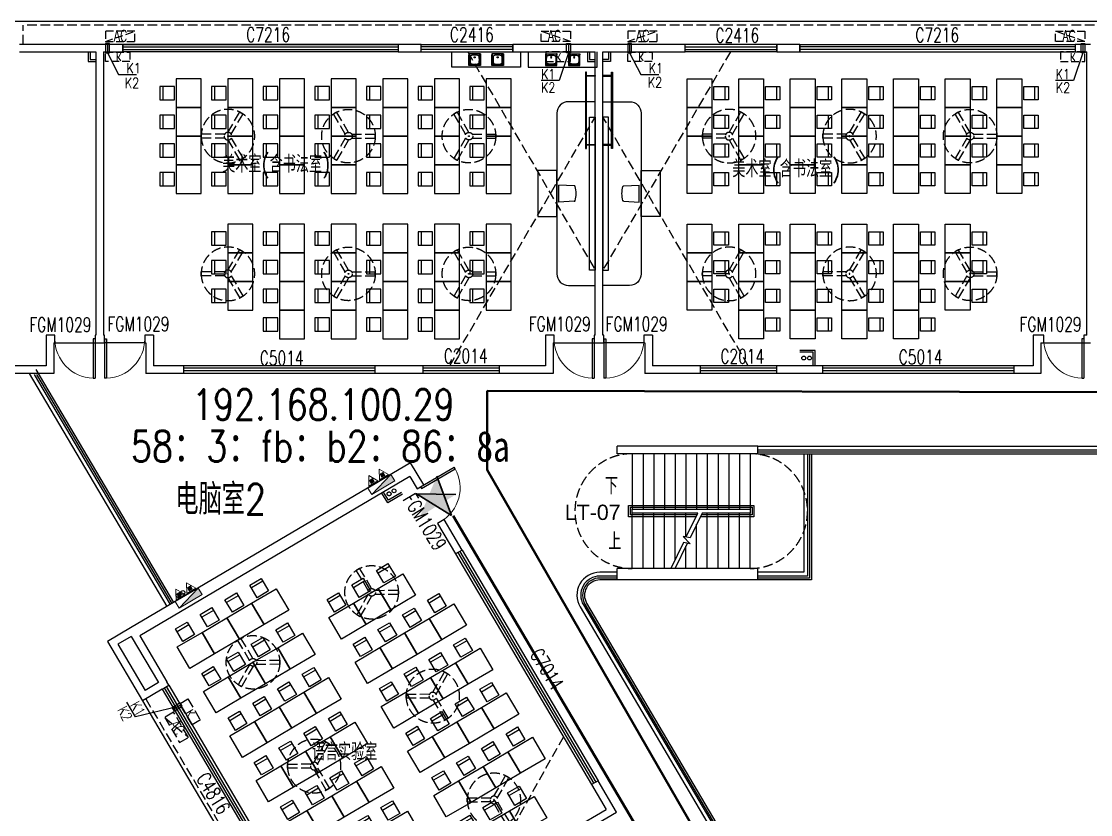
# Model space of a CAD drawing. Extents: x 447078 to 1776277, y 243534 to 519428.
# Drawn here: x 1238946 to 1266896, y 405708 to 426441 of the extents above; entities that cross this region are included whole.
import ezdxf

# ---------------------------------------------------------------- set-up
doc = ezdxf.new("R2010")
doc.units = 0
doc.header["$LTSCALE"] = 1000
doc.header["$MEASUREMENT"] = 0
for name, pattern in [('AP-02-RETAIL$0$DASH', [0.35, 0.25, -0.1]), ('CCDID0GLB00001', [30, 26.5, -1.5, 0.5, -1.5]), ('DASH', [0.35, 0.25, -0.1]), ('HIDDEN3', [1.905, 1.27, -0.635])]:
    doc.linetypes.add(name, pattern=pattern)
for name, color, linetype, lineweight in [('1#2#四层消火栓$0$P-HUDR-MISC', 13, 'Continuous', 25), ('1#2#四层消火栓$0$体育文娱中心3F消火栓$0$P-HUDR-MISC', 13, 'Continuous', 20), ('A桥架图层', 2, 'Continuous', 40), ('A门禁安装位置', 1, 'Continuous', 30)]:
    doc.layers.add(name, color=color, linetype=linetype, lineweight=lineweight)
for name, color, linetype in [('A-DOOR', 2, 'Continuous'), ('A-DRAI', 61, 'Continuous'), ('A-EQPM-MECH', 191, 'Continuous'), ('A-FIXT-DASH', 211, 'HIDDEN3'), ('A-FURN', 251, 'Continuous'), ('A-HRAL', 104, 'Continuous'), ('A-HYDR', 1, 'CCDID0GLB00001'), ('A-OVER', 23, 'Continuous'), ('A-STRS', 2, 'Continuous'), ('A-WALL', 140, 'Continuous'), ('A-WIND', 2, 'Continuous'), ('A-WIND-IDEN', 4, 'Continuous'), ('G-0-XREF', 2, 'Continuous'), ('G-ANNO-NOTE', 80, 'Continuous'), ('家具', 9, 'Continuous')]:
    doc.layers.add(name, color=color, linetype=linetype)
doc.styles.add('_TCH_DIM', font='SIMPLEX', dxfattribs={"bigfont": 'GBCBIG'})
doc.styles.add('_TCH_WINDOW', font='SIMPLEX', dxfattribs={"height": 3.5, "bigfont": 'GBCBIG'})
doc.styles.add('CCDI_T_G01', font='')
doc.styles.add('CCDI_T_G02', font='simplex.shx', dxfattribs={"width": 0.8, "bigfont": 'zjdz.shx'})
doc.styles.add('Note$0$CCDI-TOG-02', font='simplex.shx', dxfattribs={"width": 0.8, "bigfont": 'zjdz.shx'})
doc.styles.get('CCDI_T_G01').set_extended_font_data('Arial')

# ---------------------------------------------------------------- blocks, each defined once
blk = doc.blocks.new('36-2')
at = {"layer": 'A-STRS'}
for p, q in [((-3180, 1500), (-3180, 50)), ((-2900, 1500), (-2900, 50)), ((-2620, 1500), (-2620, 50)), ((-2340, 1500), (-2340, 50)), ((-2060, 1500), (-2060, 50)), ((-1780, 1500), (-1780, 50)), ((-1500, 1500), (-1500, 50)), ((-1220, 1500), (-1220, 50)), ((-940, 1500), (-940, 50)), ((-660, 1500), (-660, 50)), ((-380, 1500), (-380, 50)), ((-100, 1500), (-100, 50)), ((-3180, -1500), (-3180, -50)), ((-2900, -1500), (-2900, -50)), ((-2620, -1500), (-2620, -50)), ((-2340, -1500), (-2340, -50)), ((-2060, -1269), (-2060, -50)), ((-1780, -676), (-1780, -50)), ((-1220, -1500), (-1220, -50)), ((-940, -1500), (-940, -50)), ((-660, -1500), (-660, -50)), ((-380, -1500), (-380, -50)), ((-100, -1500), (-100, -50)), ((-1500, -1500), (-1500, -344)), ((-1780, -1500), (-1780, -921))]:
    blk.add_line(p, q, dxfattribs=at)
for points in [[(-1517, -150), (-3280, -150), (-3280, 150), (0, 150), (0, -150), (-1406, -150)], [(-1493, -100), (-3230, -100), (-3230, 100), (-50, 100), (-50, -100), (-1382, -100)], [(-1469, -50), (-3180, -50), (-3180, 50), (-100, 50), (-100, -50), (-1357, -50)], [(-1357, -50), (-1671, -697), (-1855, -662), (-1667, -855), (-1843, -821), (-2172, -1500)], [(-1773, -677), (-1469, -50)], [(-2061, -1500), (-1741, -841)]]:
    blk.add_lwpolyline(points, dxfattribs=at)
blk = doc.blocks.new('PSG-LG1')
at = {"layer": 'A-DRAI'}
for centre in [(34500, 8700), (34650, 8700), (23792, 5228), (18274, 2571)]:
    blk.add_circle(centre, 50, dxfattribs=at)
at = {"layer": 'A-HYDR'}
for centre in [(23663, 5151), (18145, 2495)]:
    blk.add_circle(centre, 50, dxfattribs=at)
at = {"layer": 'A-WALL'}
for points in [[(34800, 8500), (34800, 8900), (34400, 8900)], [(34750, 8500), (34750, 8850), (34400, 8850)], [(24013, 5143), (23626, 4914), (23473, 5172)], [(23988, 5186), (23643, 4982), (23516, 5198)]]:
    blk.add_lwpolyline(points, dxfattribs=at)
blk = doc.blocks.new('CHAIR4')
at = {"layer": 'A-FURN'}
for p, q in [((-449, 226), (0, 248)), ((0, 248), (0, -248)), ((-449, -226), (0, -248))]:
    blk.add_line(p, q, dxfattribs=at)
for centre, radius, start, end in [((267, 0), 767, 164.2925, 195.7075), ((-447, 201), 25, 92.8624, 164.2925), ((-447, -201), 25, 195.7075, 267.1376)]:
    blk.add_arc(centre, radius, start, end, dxfattribs=at)
blk = doc.blocks.new('YZ')
at = {"layer": 'A-FURN'}
blk.add_line((85, 175), (85, -175), dxfattribs=at)
blk.add_lwpolyline([(0, -175), (0, 175), (380, 175), (380, -175)], close=True, dxfattribs=at)
blk = doc.blocks.new('dfc-1')
at = {"layer": 'A-FURN', "linetype": 'DASH'}
for p, q in [((0, 100), (306, 630)), ((87, 50), (392, 580)), ((-87, 50), (-698, 50)), ((-87, -50), (-698, -50)), ((0, -100), (306, -630)), ((87, -50), (392, -580))]:
    blk.add_line(p, q, dxfattribs=at)
for radius in [700, 100, 10]:
    blk.add_circle((0, 0), radius, dxfattribs=at)
for start, end in [(55.904, 64.096), (175.904, 184.096), (295.904, 304.096)]:
    blk.add_arc((0, 0), 700, start, end, dxfattribs=at)
blk = doc.blocks.new('JSJ-JS')
at = {"layer": 'A-FURN'}
for points in [[(-6750, 3400), (-6100, 3400), (-6100, 2650), (-6750, 2650)], [(-5400, 3400), (-4750, 3400), (-4750, 2650), (-5400, 2650)], [(-4050, 3400), (-3400, 3400), (-3400, 2650), (-4050, 2650)], [(-2700, 3400), (-2050, 3400), (-2050, 2650), (-2700, 2650)], [(-8100, 2650), (-7450, 2650), (-7450, 1900), (-8100, 1900)], [(-6750, 2650), (-6100, 2650), (-6100, 1900), (-6750, 1900)], [(-5400, 2650), (-4750, 2650), (-4750, 1900), (-5400, 1900)], [(-4050, 2650), (-3400, 2650), (-3400, 1900), (-4050, 1900)], [(-2700, 2650), (-2050, 2650), (-2050, 1900), (-2700, 1900)], [(-1350, 2650), (-700, 2650), (-700, 1900), (-1350, 1900)], [(-8100, 1900), (-7450, 1900), (-7450, 1150), (-8100, 1150)], [(-6750, 1900), (-6100, 1900), (-6100, 1150), (-6750, 1150)], [(-5400, 1900), (-4750, 1900), (-4750, 1150), (-5400, 1150)], [(-4050, 1900), (-3400, 1900), (-3400, 1150), (-4050, 1150)], [(-2700, 1900), (-2050, 1900), (-2050, 1150), (-2700, 1150)], [(-1350, 1900), (-700, 1900), (-700, 1150), (-1350, 1150)], [(1500, 1600), (1350, 1600), (1350, -2400), (1500, -2400)], [(-8100, 1150), (-7450, 1150), (-7450, 400), (-8100, 400)], [(-6750, 1150), (-6100, 1150), (-6100, 400), (-6750, 400)], [(-5400, 1150), (-4750, 1150), (-4750, 400), (-5400, 400)], [(-4050, 1150), (-3400, 1150), (-3400, 400), (-4050, 400)], [(-2700, 1150), (-2050, 1150), (-2050, 400), (-2700, 400)], [(-1350, 1150), (-700, 1150), (-700, 400), (-1350, 400)], [(500, 200), (500, -1000), (0, -1000), (0, 200)], [(-9450, -400), (-8800, -400), (-8800, -1150), (-9450, -1150)], [(-8100, -400), (-7450, -400), (-7450, -1150), (-8100, -1150)], [(-6750, -400), (-6100, -400), (-6100, -1150), (-6750, -1150)], [(-5400, -400), (-4750, -400), (-4750, -1150), (-5400, -1150)], [(-4050, -400), (-3400, -400), (-3400, -1150), (-4050, -1150)], [(-2700, -400), (-2050, -400), (-2050, -1150), (-2700, -1150)], [(-1350, -400), (-700, -400), (-700, -1150), (-1350, -1150)], [(-9450, -1150), (-8800, -1150), (-8800, -1900), (-9450, -1900)], [(-8100, -1150), (-7450, -1150), (-7450, -1900), (-8100, -1900)], [(-6750, -1150), (-6100, -1150), (-6100, -1900), (-6750, -1900)], [(-5400, -1150), (-4750, -1150), (-4750, -1900), (-5400, -1900)], [(-4050, -1150), (-3400, -1150), (-3400, -1900), (-4050, -1900)], [(-2700, -1150), (-2050, -1150), (-2050, -1900), (-2700, -1900)], [(-1350, -1150), (-700, -1150), (-700, -1900), (-1350, -1900)], [(1250, -3575), (1250, -1575), (1270, -1575), (1270, -3575)], [(1500, -1685), (1500, -1665), (1270, -1665), (1270, -1685)], [(-9450, -1900), (-8800, -1900), (-8800, -2650), (-9450, -2650)], [(-8100, -1900), (-7450, -1900), (-7450, -2650), (-8100, -2650)], [(-6750, -1900), (-6100, -1900), (-6100, -2650), (-6750, -2650)], [(-5400, -1900), (-4750, -1900), (-4750, -2650), (-5400, -2650)], [(-4050, -1900), (-3400, -1900), (-3400, -2650), (-4050, -2650)], [(-2700, -1900), (-2050, -1900), (-2050, -2650), (-2700, -2650)], [(-1350, -1900), (-700, -1900), (-700, -2650), (-1350, -2650)], [(-9450, -2650), (-8800, -2650), (-8800, -3400), (-9450, -3400)], [(-8100, -2650), (-7450, -2650), (-7450, -3400), (-8100, -3400)], [(-6750, -2650), (-6100, -2650), (-6100, -3400), (-6750, -3400)], [(-5400, -2650), (-4750, -2650), (-4750, -3400), (-5400, -3400)], [(-4050, -2650), (-3400, -2650), (-3400, -3400), (-4050, -3400)], [(-2700, -2650), (-2050, -2650), (-2050, -3400), (-2700, -3400)], [(-1350, -2650), (-700, -2650), (-700, -3400), (-1350, -3400)], [(1500, -3485), (1500, -3465), (1270, -3465), (1270, -3485)]]:
    blk.add_lwpolyline(points, close=True, dxfattribs=at)
at = {"layer": '家具', "linetype": 'DASH'}
for points in [[(-2302, 4100), (1500, -2400)], [(-1834, -4100), (1500, 1600)]]:
    blk.add_lwpolyline(points, dxfattribs=at)
at = {"layer": '家具'}
blk.add_lwpolyline([(1500, -2800), (800, -2800, -0.414214), (500, -2500), (500, 1700, -0.414214), (800, 2000), (1500, 2000)], format="xyb", dxfattribs=at)
at = {"layer": 'A-FURN'}
for name, p in [('YZ', (-7180, 3025)), ('YZ', (-5830, 3025)), ('YZ', (-4480, 3025)), ('YZ', (-3130, 3025)), ('dfc-1', (-8100, 1700)), ('YZ', (-8530, 2275)), ('YZ', (-7180, 2275)), ('YZ', (-5830, 2275)), ('YZ', (-4480, 2275)), ('YZ', (-3130, 2275)), ('YZ', (-1780, 2275)), ('YZ', (-8530, 1525)), ('YZ', (-7180, 1525)), ('YZ', (-5830, 1525)), ('YZ', (-4480, 1525)), ('YZ', (-3130, 1525)), ('YZ', (-1780, 1525)), ('YZ', (-8530, 775)), ('YZ', (-7180, 775)), ('YZ', (-5830, 775)), ('YZ', (-4480, 775)), ('YZ', (-3130, 775)), ('YZ', (-1780, 775)), ('YZ', (-9880, -775)), ('YZ', (-8530, -775)), ('YZ', (-7180, -775)), ('YZ', (-5830, -775)), ('YZ', (-4480, -775)), ('YZ', (-3130, -775)), ('YZ', (-1780, -775)), ('YZ', (-9880, -1525)), ('dfc-1', (-8100, -1900)), ('YZ', (-8530, -1525)), ('YZ', (-7180, -1525)), ('YZ', (-5830, -1525)), ('YZ', (-4480, -1525)), ('YZ', (-3130, -1525)), ('YZ', (-1780, -1525)), ('YZ', (-9880, -2275)), ('YZ', (-8530, -2275)), ('YZ', (-7180, -2275)), ('YZ', (-5830, -2275)), ('YZ', (-4480, -2275)), ('YZ', (-3130, -2275)), ('YZ', (-1780, -2275)), ('YZ', (-9880, -3025)), ('YZ', (-8530, -3025)), ('YZ', (-7180, -3025)), ('YZ', (-5830, -3025)), ('YZ', (-4480, -3025)), ('YZ', (-3130, -3025)), ('YZ', (-1780, -3025))]:
    blk.add_blockref(name, p, dxfattribs=at)
at = {"layer": 'A-FURN', "xscale": -1}
for p in [(-4950, 1700), (-1800, 1700), (-4950, -1900), (-1800, -1900)]:
    blk.add_blockref('dfc-1', p, dxfattribs=at)
at = {"layer": 'A-FURN', "extrusion": (0, 0, -1), "xscale": 0.9000000059604611, "yscale": 0.9000000059604611, "zscale": -0.9000000059604613, "rotation": 359.9999175806988}
blk.add_blockref('CHAIR4', (-550, -400), dxfattribs=at)
blk = doc.blocks.new('sinks')
at = {"layer": 'A-FURN'}
for p, q in [((101861908, 17372404), (101861908, 17372383)), ((101861908, 17372154), (101861908, 17372383)), ((101861921, 17372192), (101861921, 17372404)), ((101861934, 17372336), (101861933, 17372330)), ((101861933, 17372330), (101861933, 17372324)), ((101861935, 17372342), (101861934, 17372336)), ((101861937, 17372348), (101861935, 17372342)), ((101861939, 17372353), (101861937, 17372348)), ((101861942, 17372358), (101861939, 17372353)), ((101861944, 17372361), (101861942, 17372358)), ((101861947, 17372364), (101861944, 17372361)), ((101861950, 17372366), (101861947, 17372364)), ((101861953, 17372368), (101861950, 17372366)), ((101861956, 17372370), (101861953, 17372368)), ((101861961, 17372371), (101861956, 17372370)), ((101861966, 17372372), (101861961, 17372371)), ((101861971, 17372373), (101861966, 17372372)), ((101861976, 17372374), (101861971, 17372373)), ((101861981, 17372374), (101861976, 17372374)), ((101861986, 17372374), (101861981, 17372374)), ((101861991, 17372375), (101861986, 17372374)), ((101861997, 17372375), (101861991, 17372375)), ((101862002, 17372375), (101861997, 17372375)), ((101862007, 17372376), (101862002, 17372375)), ((101862012, 17372376), (101862007, 17372376)), ((101862017, 17372376), (101862012, 17372376)), ((101862021, 17372376), (101862017, 17372376)), ((101862026, 17372376), (101862021, 17372376)), ((101862031, 17372376), (101862026, 17372376)), ((101862034, 17372376), (101862031, 17372376)), ((101862036, 17372376), (101862034, 17372376)), ((101862038, 17372376), (101862036, 17372376)), ((101862041, 17372376), (101862038, 17372376)), ((101862043, 17372376), (101862041, 17372376)), ((101862047, 17372376), (101862043, 17372376)), ((101862051, 17372376), (101862047, 17372376)), ((101862055, 17372376), (101862051, 17372376)), ((101862059, 17372376), (101862055, 17372376)), ((101862063, 17372375), (101862059, 17372376)), ((101862067, 17372375), (101862063, 17372375)), ((101862072, 17372374), (101862067, 17372375)), ((101862077, 17372374), (101862072, 17372374)), ((101862082, 17372373), (101862077, 17372374)), ((101862087, 17372373), (101862082, 17372373)), ((101862091, 17372373), (101862087, 17372373)), ((101862094, 17372372), (101862091, 17372373)), ((101862098, 17372371), (101862094, 17372372)), ((101862102, 17372371), (101862098, 17372371)), ((101862106, 17372369), (101862102, 17372371)), ((101862108, 17372368), (101862106, 17372369)), ((101862111, 17372367), (101862108, 17372368)), ((101862113, 17372365), (101862111, 17372367)), ((101862115, 17372363), (101862113, 17372365)), ((101862117, 17372361), (101862115, 17372363)), ((101862120, 17372359), (101862117, 17372361)), ((101862122, 17372357), (101862120, 17372359)), ((101862123, 17372354), (101862122, 17372357)), ((101862125, 17372352), (101862123, 17372354)), ((101862127, 17372349), (101862125, 17372352)), ((101862128, 17372345), (101862127, 17372349)), ((101862129, 17372342), (101862128, 17372345)), ((101862130, 17372338), (101862129, 17372342)), ((101862130, 17372334), (101862130, 17372338)), ((101862131, 17372330), (101862130, 17372334)), ((101862132, 17372326), (101862131, 17372330)), ((101862132, 17372321), (101862132, 17372326)), ((101862145, 17372192), (101862145, 17372404)), ((101862158, 17372404), (101862158, 17372154)), ((101862158, 17372154), (101861908, 17372154)), ((101861933, 17372318), (101861932, 17372312)), ((101861932, 17372312), (101861932, 17372306)), ((101861932, 17372306), (101861932, 17372300)), ((101861932, 17372300), (101861932, 17372294)), ((101861932, 17372294), (101861932, 17372287)), ((101861932, 17372287), (101861932, 17372281)), ((101861932, 17372281), (101861932, 17372275)), ((101861932, 17372275), (101861932, 17372269)), ((101861932, 17372269), (101861932, 17372263)), ((101861932, 17372263), (101861932, 17372257)), ((101861932, 17372257), (101861933, 17372252)), ((101861933, 17372324), (101861933, 17372318)), ((101861933, 17372252), (101861933, 17372246)), ((101861933, 17372246), (101861933, 17372240)), ((101861933, 17372240), (101861934, 17372236)), ((101861934, 17372236), (101861934, 17372232)), ((101861934, 17372232), (101861934, 17372228)), ((101861934, 17372228), (101861935, 17372224)), ((101861935, 17372224), (101861935, 17372220)), ((101861935, 17372220), (101861935, 17372217)), ((101861935, 17372217), (101861936, 17372214)), ((101861936, 17372214), (101861937, 17372211)), ((101861937, 17372211), (101861938, 17372208)), ((101861938, 17372208), (101861939, 17372206)), ((101861939, 17372206), (101861940, 17372204)), ((101861940, 17372204), (101861941, 17372202)), ((101861941, 17372202), (101861943, 17372200)), ((101861943, 17372200), (101861944, 17372199)), ((101861944, 17372199), (101861946, 17372197)), ((101861946, 17372197), (101861948, 17372195)), ((101862033, 17372167), (101861946, 17372167)), ((101861948, 17372195), (101861950, 17372193)), ((101861950, 17372193), (101861953, 17372191)), ((101861953, 17372191), (101861955, 17372190)), ((101861955, 17372190), (101861958, 17372189)), ((101861958, 17372189), (101861962, 17372187)), ((101861962, 17372187), (101861965, 17372186)), ((101861965, 17372186), (101861969, 17372186)), ((101861969, 17372186), (101861973, 17372185)), ((101861973, 17372185), (101861977, 17372185)), ((101861977, 17372185), (101861980, 17372184)), ((101861980, 17372184), (101861983, 17372184)), ((101861983, 17372184), (101861986, 17372183)), ((101861986, 17372183), (101861989, 17372183)), ((101861989, 17372183), (101861992, 17372182)), ((101861992, 17372182), (101861997, 17372182)), ((101861997, 17372182), (101862001, 17372182)), ((101862001, 17372182), (101862005, 17372181)), ((101862005, 17372181), (101862009, 17372181)), ((101862009, 17372181), (101862014, 17372181)), ((101862014, 17372181), (101862017, 17372181)), ((101862017, 17372181), (101862021, 17372181)), ((101862021, 17372181), (101862024, 17372180)), ((101862024, 17372180), (101862028, 17372180)), ((101862028, 17372180), (101862031, 17372180)), ((101862031, 17372180), (101862037, 17372180)), ((101862033, 17372167), (101862119, 17372167)), ((101862037, 17372180), (101862043, 17372180)), ((101862043, 17372180), (101862050, 17372180)), ((101862050, 17372180), (101862056, 17372181)), ((101862056, 17372181), (101862062, 17372181)), ((101862062, 17372181), (101862068, 17372182)), ((101862068, 17372182), (101862073, 17372183)), ((101862073, 17372183), (101862079, 17372183)), ((101862079, 17372183), (101862085, 17372184)), ((101862085, 17372184), (101862090, 17372185)), ((101862090, 17372185), (101862094, 17372185)), ((101862094, 17372185), (101862097, 17372185)), ((101862097, 17372185), (101862101, 17372186)), ((101862101, 17372186), (101862104, 17372187)), ((101862104, 17372187), (101862107, 17372188)), ((101862107, 17372188), (101862110, 17372189)), ((101862110, 17372189), (101862112, 17372190)), ((101862112, 17372190), (101862114, 17372192)), ((101862114, 17372192), (101862116, 17372193)), ((101862116, 17372193), (101862119, 17372195)), ((101862119, 17372195), (101862120, 17372197)), ((101862120, 17372197), (101862122, 17372198)), ((101862122, 17372198), (101862124, 17372200)), ((101862124, 17372200), (101862125, 17372202)), ((101862125, 17372202), (101862127, 17372204)), ((101862127, 17372204), (101862128, 17372207)), ((101862128, 17372207), (101862129, 17372210)), ((101862129, 17372210), (101862130, 17372212)), ((101862130, 17372215), (101862131, 17372218)), ((101862130, 17372212), (101862130, 17372215)), ((101862131, 17372222), (101862132, 17372226)), ((101862131, 17372218), (101862131, 17372222)), ((101862132, 17372317), (101862132, 17372321)), ((101862133, 17372312), (101862132, 17372317)), ((101862132, 17372234), (101862133, 17372238)), ((101862132, 17372230), (101862132, 17372234)), ((101862132, 17372226), (101862132, 17372230)), ((101862133, 17372307), (101862133, 17372312)), ((101862134, 17372300), (101862133, 17372307)), ((101862133, 17372252), (101862134, 17372255)), ((101862133, 17372248), (101862133, 17372252)), ((101862133, 17372245), (101862133, 17372248)), ((101862133, 17372241), (101862133, 17372245)), ((101862133, 17372238), (101862133, 17372241)), ((101862134, 17372292), (101862134, 17372300)), ((101862134, 17372284), (101862134, 17372292)), ((101862134, 17372276), (101862134, 17372284)), ((101862134, 17372268), (101862134, 17372276)), ((101862134, 17372266), (101862134, 17372268)), ((101862134, 17372263), (101862134, 17372266)), ((101862134, 17372260), (101862134, 17372263)), ((101862134, 17372258), (101862134, 17372260)), ((101862134, 17372255), (101862134, 17372258))]:
    blk.add_line(p, q, dxfattribs=at)
blk.add_lwpolyline([(101862158, 17372404), (101861908, 17372404)], dxfattribs=at)
for centre, radius in [((101862033, 17372330), 12.8), ((101862132, 17372383), 7.65)]:
    blk.add_circle(centre, radius, dxfattribs=at)
for centre, start, end in [((101861946, 17372192), 180, 270), ((101862119, 17372192), 270, 0)]:
    blk.add_arc(centre, 25.7, start, end, dxfattribs=at)
blk = doc.blocks.new('KTXT')
at = {"layer": 'A-EQPM-MECH', "linetype": 'DASH'}
blk.add_line((340603, 544837), (341368, 545104), dxfattribs=at)
for points in [[(341135, 545355), (340497, 545355), (340497, 545605), (341135, 545605)], [(340603, 544837), (341368, 544837), (341368, 545104), (340603, 545104)]]:
    blk.add_lwpolyline(points, close=True, dxfattribs=at)
at = {"layer": 'A-EQPM-MECH'}
blk.add_lwpolyline([(340486, 545130), (340586, 545130), (340586, 545380), (340486, 545380)], close=True, dxfattribs=at)
blk.add_lwpolyline([(340536, 545130), (340536, 545380)], dxfattribs=at)
at = {"layer": 'A-FIXT-DASH'}
blk.add_lwpolyline([(340536, 545257), (340205, 544189), (339758, 544189)], dxfattribs=at)
at = {"layer": 'A-EQPM-MECH', "style": 'Note$0$CCDI-TOG-02', "text_generation_flag": 4, "width": 0.8}
blk.add_text('K', height=200, dxfattribs=at).set_placement((340774, 545575))
at = {"layer": 'A-EQPM-MECH', "style": '_TCH_DIM', "width": 0.705882}
blk.add_text('AC', height=297.5, dxfattribs=at).set_placement((340820, 544837))
at = {"layer": 'A-FIXT-DASH', "style": 'CCDI_T_G02', "width": 0.8}
blk.add_text('K1', height=265.8, dxfattribs=at).set_placement((339862, 544216))
blk = doc.blocks.new('KT-SWSN')
at = {"layer": 'A-EQPM-MECH', "linetype": 'DASH', "ltscale": 0.8}
blk.add_line((934546, 493315), (935311, 493581), dxfattribs=at)
for points in [[(934546, 493315), (935311, 493315), (935311, 493581), (934546, 493581)], [(935183, 492788), (934546, 492788), (934546, 493038), (935183, 493038)]]:
    blk.add_lwpolyline(points, close=True, dxfattribs=at)
at = {"layer": 'A-EQPM-MECH'}
blk.add_lwpolyline([(934546, 493013), (934646, 493013), (934646, 493263), (934546, 493263)], close=True, dxfattribs=at)
blk.add_lwpolyline([(934596, 493263), (934596, 493013)], dxfattribs=at)
at = {"layer": 'A-FIXT-DASH'}
blk.add_lwpolyline([(934596, 493013), (934887, 492446), (935357, 492446)], dxfattribs=at)
at = {"layer": 'A-EQPM-MECH', "style": '_TCH_DIM', "width": 0.705882}
blk.add_text('AC', height=297.5, dxfattribs=at).set_placement((934762, 493315))
at = {"layer": 'A-EQPM-MECH', "style": 'Note$0$CCDI-TOG-02', "text_generation_flag": 4, "width": 0.8}
blk.add_text('K', height=200, dxfattribs=at).set_placement((934822, 493006))
at = {"layer": 'A-FIXT-DASH', "style": 'CCDI_T_G02', "width": 0.8}
blk.add_text('K1', height=265.8, dxfattribs=at).set_placement((935094, 492483))
blk = doc.blocks.new('bc-kty')
at = {"layer": 'A-EQPM-MECH', "linetype": 'DASH', "ltscale": 0.8}
blk.add_line((100, 176), (-665, 443), dxfattribs=at)
for points in [[(100, 176), (-665, 176), (-665, 443), (100, 443)], [(-538, -350), (100, -350), (100, -100), (-538, -100)]]:
    blk.add_lwpolyline(points, close=True, dxfattribs=at)
at = {"layer": 'A-EQPM-MECH'}
blk.add_lwpolyline([(100, -125), (0, -125), (0, 125), (100, 125)], close=True, dxfattribs=at)
blk.add_lwpolyline([(50, 125), (50, -125)], dxfattribs=at)
at = {"layer": 'A-FIXT-DASH'}
blk.add_lwpolyline([(50, -125), (-194, -849), (-664, -849)], dxfattribs=at)
at = {"layer": 'A-EQPM-MECH', "style": '_TCH_DIM', "width": 0.705882}
blk.add_text('AC', height=297.5, dxfattribs=at).set_placement((-487, 176))
at = {"layer": 'A-EQPM-MECH', "style": 'Note$0$CCDI-TOG-02', "text_generation_flag": 4, "width": 0.8}
blk.add_text('K', height=200, dxfattribs=at).set_placement((-284, -132))
at = {"layer": 'A-FIXT-DASH', "style": 'CCDI_T_G02', "width": 0.8}
blk.add_text('K1', height=265.8, dxfattribs=at).set_placement((-664, -812))
blk = doc.blocks.new('$TCHSYS$WIN2D')
for p, q in [((-0.5, 0.5), (0.5, 0.5)), ((-0.5, 0.5), (-0.5, -0.5)), ((0.5, 0.5), (0.5, -0.5)), ((0.5, 0.1667), (-0.5, 0.1667)), ((0.5, -0.1667), (-0.5, -0.1667)), ((-0.5, -0.5), (0.5, -0.5))]:
    blk.add_line(p, q)
blk = doc.blocks.new('$DorLib2D$00000001')
for p, q in [((0.45, 0.975), (0.5, 0.975)), ((0.45, 0), (0.45, 0.975)), ((0.5, 0), (0.5, 0.975)), ((0.5, 0), (0.45, 0))]:
    blk.add_line(p, q)
at = {"lineweight": 13}
blk.add_arc((0.475, 0), 0.975, 91.4693, 180, dxfattribs=at)
blk = doc.blocks.new('1#2#四层消火栓$0$体育文娱中心3F消火栓$0$A$C59133534')
at = {"layer": '1#2#四层消火栓$0$体育文娱中心3F消火栓$0$P-HUDR-MISC'}
h = blk.add_hatch(dxfattribs=at)
h.set_pattern_fill('JIS_WOOD', color=256, scale=20, style=0)
h.set_pattern_definition([(45, (39.371, -152.983), (-10, 10), [])])
h.paths.add_polyline_path([(-410.5, 259), (-410.5, 350), (-501.5, 350), (-501.5, 259)])
h = blk.add_hatch(dxfattribs=at)
h.set_pattern_fill('JIS_WOOD', color=256, scale=20, style=0)
h.set_pattern_definition([(45, (360.371, -152.983), (-10, 10), [])])
h.paths.add_polyline_path([(-89.5, 259), (-89.5, 350), (-180.5, 350), (-180.5, 259)])
at = {"layer": '1#2#四层消火栓$0$体育文娱中心3F消火栓$0$P-HUDR-MISC', "ltscale": 5}
blk.add_hatch(color=256, dxfattribs=at).paths.add_polyline_path([(50, 0), (-650, 200), (-650, 0)])
at = {"layer": '1#2#四层消火栓$0$体育文娱中心3F消火栓$0$P-HUDR-MISC'}
for p, q in [((-456, 469), (-595, 228)), ((-501.5, 259), (-501.5, 350)), ((-501.5, 350), (-410.5, 350)), ((-456, 469), (-317, 228)), ((-410.5, 259), (-410.5, 350)), ((-135, 469), (-274, 228)), ((-180.5, 259), (-180.5, 350)), ((-180.5, 350), (-89.5, 350)), ((-135, 469), (4, 228)), ((-89.5, 259), (-89.5, 350)), ((-650, 200), (50, 0)), ((-595, 228), (-317, 228)), ((-501.5, 259), (-410.5, 259)), ((-274, 228), (4, 228)), ((-180.5, 259), (-89.5, 259))]:
    blk.add_line(p, q, dxfattribs=at)
at = {"layer": '1#2#四层消火栓$0$体育文娱中心3F消火栓$0$P-HUDR-MISC', "ltscale": 5}
blk.add_lwpolyline([(-650, 200), (50, 200), (50, 0), (-650, 0)], close=True, dxfattribs=at)
blk = doc.blocks.new('1#2#四层消火栓')
at = {"layer": '1#2#四层消火栓$0$P-HUDR-MISC', "ltscale": 0.1, "xscale": -1, "rotation": 30.52736539623735}
for p in [(1248146, 414098), (1243109, 411128)]:
    blk.add_blockref('1#2#四层消火栓$0$体育文娱中心3F消火栓$0$A$C59133534', p, dxfattribs=at)
blk = doc.blocks.new('门禁点位')
at = {"layer": 'A门禁安装位置'}
h = blk.add_hatch(color=256, dxfattribs=at)
h.paths.add_polyline_path([(-211491, 79015), (-211665, 79485), (-211858, 79022)])
h.paths.add_polyline_path([(-211858, 79022), (-211926, 78858), (-211670, 78698), (-211429, 78847), (-211491, 79015)])
h.paths.add_polyline_path([(-211429, 78847), (-211165, 79009), (-211491, 79015), (-211429, 78847)])
h.paths.add_polyline_path([(-211670, 78698), (-211285, 78457), (-211429, 78847)])
h.paths.add_polyline_path([(-211926, 78858), (-212105, 78430), (-211670, 78698)])
h.paths.add_polyline_path([(-211858, 79022), (-212198, 79028), (-211926, 78858)])
for p, q in [((-211665, 79485), (-211285, 78457)), ((-212198, 79028), (-211165, 79009)), ((-211285, 78457), (-212198, 79028))]:
    blk.add_line(p, q, dxfattribs=at)

msp = doc.modelspace()

# ---------------------------------------------------------------- linework, layer by layer
at = {"layer": 'A-DOOR'}
for p, q in [((1239820.6, 418041.4), (1240870.6, 418041.4)), ((1242170.6, 418041.4), (1241120.6, 418041.4)), ((1252870.6, 418041.4), (1253920.6, 418041.4)), ((1255220.6, 418041.4), (1254170.6, 418041.4)), ((1265670.6, 418041.4), (1266720.6, 418041.4))]:
    msp.add_line(p, q, dxfattribs=at)
at = {"layer": 'A-FURN'}
for points in [[(1251995.6, 425641.4), (1251995.6, 425241.4), (1250195.6, 425241.4), (1250195.6, 425641.4)], [(1252195.6, 425641.4), (1252195.6, 425241.4), (1253995.6, 425241.4), (1253995.6, 425641.4)]]:
    msp.add_lwpolyline(points, dxfattribs=at)
at = {"layer": 'A-HRAL'}
for p, q in [((1239283.8, 417216), (1242832.8, 411197.5)), ((1239341.8, 417216), (1242875.9, 411222.9))]:
    msp.add_line(p, q, dxfattribs=at)
for points in [[(1258195.6, 415241.4), (1274695.6, 415241.4)], [(1258195.6, 415191.4), (1274645.6, 415191.4)], [(1259545.6, 415141.4), (1259545.6, 411891.4), (1258195.6, 411891.4)], [(1259495.6, 415141.4), (1259495.6, 411941.4), (1258195.6, 411941.4)]]:
    msp.add_lwpolyline(points, dxfattribs=at)
for points in [[(1254515.6, 411941.4), (1254066, 411941.4, 0.5804224), (1253635.3, 411187.4), (1263746.1, 394041.4), (1274695.6, 394041.4)], [(1254515.6, 411891.4), (1254066, 411891.4, 0.5804224), (1253678.4, 411212.8), (1263774.7, 394091.4), (1274645.6, 394091.4)]]:
    msp.add_lwpolyline(points, format="xyb", dxfattribs=at)
at = {"layer": 'A-OVER'}
for p, q in [((1269195.6, 426441.4), (1235295.9, 426441.4)), ((1239325, 417343), (1242919, 411248.3)), ((1239152.7, 417241.4), (1242746.7, 411146.7))]:
    msp.add_line(p, q, dxfattribs=at)
at = {"layer": 'A-OVER', "linetype": 'AP-02-RETAIL$0$DASH'}
for p in [(1238995.6, 425841.4), (1269095.6, 426341.4)]:
    msp.add_line(p, (1238995.6, 426341.4), dxfattribs=at)
at = {"layer": 'A-OVER'}
for points in [[(1258195.6, 415341.4), (1274595.6, 415341.4)], [(1259595.6, 415141.4), (1259595.6, 411841.4), (1258195.6, 411841.4)], [(1258195.6, 415141.4), (1274595.6, 415141.4)], [(1259395.6, 415141.4), (1259395.6, 412041.4), (1258195.6, 412041.4)], [(1242110.5, 408681.9), (1257348.3, 382841.4), (1269195.6, 382841.4)]]:
    msp.add_lwpolyline(points, dxfattribs=at)
for points in [[(1254515.6, 412041.4), (1254066, 412041.4, 0.5804224), (1253549.2, 411136.6), (1263689, 393941.4), (1274595.6, 393941.4)], [(1254515.6, 411841.4), (1254066, 411841.4, 0.5804224), (1253721.5, 411238.2), (1263803.3, 394141.4), (1274595.6, 394141.4)]]:
    msp.add_lwpolyline(points, format="xyb", dxfattribs=at)
at = {"layer": 'A-OVER', "linetype": 'AP-02-RETAIL$0$DASH'}
msp.add_lwpolyline([(1242196.6, 408732.7), (1257405.5, 382941.4), (1269095.6, 382941.4)], dxfattribs=at)
at = {"layer": 'A-STRS', "linetype": 'DASH'}
for centre, start, end in [((1254915.6, 413641.4), 90, 270), ((1257995.6, 413641.4), 270, 90)]:
    msp.add_arc(centre, 1500, start, end, dxfattribs=at)
at = {"layer": 'A-WALL'}
for p, q in [((1240995.6, 425841.4), (1238895.6, 425841.4)), ((1241595.6, 425841.4), (1240995.6, 425841.4)), ((1241595.6, 425641.4), (1241595.6, 425841.4)), ((1241595.6, 425641.4), (1241595.6, 425841.4)), ((1241595.6, 425841.4), (1248795.6, 425841.4)), ((1248795.6, 425841.4), (1248795.6, 425641.4)), ((1249395.6, 425841.4), (1248795.6, 425841.4)), ((1248795.6, 425841.4), (1248795.6, 425641.4)), ((1249395.6, 425641.4), (1249395.6, 425841.4)), ((1254045.6, 425841.4), (1251795.6, 425841.4)), ((1251795.6, 425841.4), (1251795.6, 425641.4)), ((1256295.6, 425841.4), (1254045.6, 425841.4)), ((1256295.6, 425641.4), (1256295.6, 425841.4)), ((1259295.6, 425841.4), (1258695.6, 425841.4)), ((1258695.6, 425841.4), (1258695.6, 425641.4)), ((1259295.6, 425641.4), (1259295.6, 425841.4)), ((1266895.6, 425841.4), (1266495.6, 425841.4)), ((1266495.6, 425841.4), (1266495.6, 425641.4)), ((1238895.6, 425641.4), (1240895.6, 425641.4)), ((1240895.6, 425641.4), (1240895.6, 418241.4)), ((1241095.6, 425641.4), (1241095.6, 418241.4)), ((1241095.6, 425641.4), (1241595.6, 425641.4)), ((1248795.6, 425641.4), (1241595.6, 425641.4)), ((1248795.6, 425641.4), (1249395.6, 425641.4)), ((1251795.6, 425641.4), (1253945.6, 425641.4)), ((1253945.6, 418241.4), (1253945.6, 425641.4)), ((1254145.6, 418241.4), (1254145.6, 425641.4)), ((1254145.6, 425641.4), (1256295.6, 425641.4)), ((1258695.6, 425641.4), (1259295.6, 425641.4)), ((1266495.6, 425641.4), (1266795.6, 425641.4)), ((1266795.6, 418241.4), (1266795.6, 425641.4)), ((1239595.6, 418241.4), (1239595.6, 417441.4)), ((1239820.6, 418241.4), (1239595.6, 418241.4)), ((1239820.6, 418041.4), (1239820.6, 418241.4)), ((1240895.6, 418241.4), (1240870.6, 418241.4)), ((1240870.6, 418241.4), (1240870.6, 418041.4)), ((1241120.6, 418241.4), (1241095.6, 418241.4)), ((1241120.6, 418041.4), (1241120.6, 418241.4)), ((1242395.6, 418241.4), (1242170.6, 418241.4)), ((1242170.6, 418241.4), (1242170.6, 418041.4)), ((1242395.6, 418241.4), (1242395.6, 417441.4)), ((1252645.6, 418241.4), (1252645.6, 417441.4)), ((1252870.6, 418241.4), (1252645.6, 418241.4)), ((1252870.6, 418041.4), (1252870.6, 418241.4)), ((1253945.6, 418241.4), (1253920.6, 418241.4)), ((1253920.6, 418241.4), (1253920.6, 418041.4)), ((1254170.6, 418241.4), (1254145.6, 418241.4)), ((1254170.6, 418041.4), (1254170.6, 418241.4)), ((1255445.6, 418241.4), (1255220.6, 418241.4)), ((1255220.6, 418241.4), (1255220.6, 418041.4)), ((1255445.6, 418241.4), (1255445.6, 417441.4)), ((1265670.6, 418241.4), (1265395.6, 418241.4)), ((1265395.6, 418241.4), (1265395.6, 417441.4)), ((1265670.6, 418041.4), (1265670.6, 418241.4)), ((1266795.6, 418241.4), (1266720.6, 418241.4)), ((1266720.6, 418241.4), (1266720.6, 418041.4)), ((1239795.6, 418041.4), (1239795.6, 417241.4)), ((1239795.6, 418041.4), (1239820.6, 418041.4)), ((1240870.6, 418041.4), (1240995.6, 418041.4)), ((1240995.6, 418041.4), (1241120.6, 418041.4)), ((1242170.6, 418041.4), (1242195.6, 418041.4)), ((1242195.6, 418041.4), (1242195.6, 417241.4)), ((1252845.6, 418041.4), (1252845.6, 417241.4)), ((1252845.6, 418041.4), (1252870.6, 418041.4)), ((1253920.6, 418041.4), (1254045.6, 418041.4)), ((1254045.6, 418041.4), (1254170.6, 418041.4)), ((1255220.6, 418041.4), (1255245.6, 418041.4)), ((1255245.6, 418041.4), (1255245.6, 417241.4)), ((1265595.6, 418041.4), (1265670.6, 418041.4)), ((1265595.6, 418041.4), (1265595.6, 417241.4)), ((1266720.6, 418041.4), (1266895.6, 418041.4)), ((1239595.6, 417441.4), (1237873.9, 417441.4)), ((1243195.6, 417441.4), (1242395.6, 417441.4)), ((1243195.6, 417241.4, 1500), (1243195.6, 417441.4, 1500)), ((1248195.6, 417241.4, 1500), (1248195.6, 417441.4, 1500)), ((1249445.6, 417441.4), (1248195.6, 417441.4)), ((1252645.6, 417441.4), (1251445.6, 417441.4)), ((1251445.6, 417241.4), (1251445.6, 417441.4)), ((1256695.6, 417441.4), (1255445.6, 417441.4)), ((1256695.6, 417241.4), (1256695.6, 417441.4)), ((1259895.6, 417441.4), (1258695.6, 417441.4)), ((1259895.6, 417241.4, 1500), (1259895.6, 417441.4, 1500)), ((1264895.6, 417241.4, 1500), (1264895.6, 417441.4, 1500)), ((1265395.6, 417441.4), (1264895.6, 417441.4)), ((1239795.6, 417241.4), (1237816.7, 417241.4)), ((1243195.6, 417241.4), (1242195.6, 417241.4)), ((1249445.6, 417241.4), (1248195.6, 417241.4)), ((1252845.6, 417241.4), (1251445.6, 417241.4)), ((1256695.6, 417241.4), (1255245.6, 417241.4)), ((1259895.6, 417241.4), (1258695.6, 417241.4)), ((1265595.6, 417241.4), (1264895.6, 417241.4)), ((1258195.6, 415341.4), (1254515.6, 415341.4)), ((1254515.6, 415141.4), (1254515.6, 415341.4)), ((1258195.6, 415141.4), (1258195.6, 415341.4)), ((1258195.6, 415141.4), (1254515.6, 415141.4)), ((1249121, 414905.5), (1241799.2, 410588)), ((1249463.8, 414324.1), (1249121, 414905.5)), ((1249101.1, 414545.5), (1242037.7, 410380.3)), ((1249101.1, 414545.5), (1249291.5, 414222.5)), ((1249291.5, 414222.5), (1249463.8, 414324.1)), ((1249997.2, 413419.6), (1249824.9, 413318.1)), ((1250467, 412622.9), (1249997.2, 413419.6)), ((1249824.9, 413318.1), (1250294.7, 412521.3)), ((1250467, 412622.9, 1500), (1250294.7, 412521.3, 1500)), ((1258195.6, 412141.4), (1254515.6, 412141.4)), ((1254515.6, 411841.4), (1254515.6, 412141.4)), ((1258195.6, 411841.4), (1258195.6, 412141.4)), ((1258195.6, 411841.4), (1254515.6, 411841.4)), ((1241799.2, 410588), (1241196.2, 410232.4)), ((1241814.6, 410364.9), (1241470.1, 410161.7)), ((1241814.6, 410364.9), (1242525.8, 409159)), ((1242037.7, 410380.3), (1242748.8, 409174.4)), ((1241196.2, 410232.4), (1242110.5, 408681.9)), ((1241470.1, 410161.7), (1242181.2, 408955.8)), ((1242627.3, 408986.7), (1242110.5, 408681.9)), ((1242525.8, 409159), (1242181.2, 408955.8)), ((1242627.3, 408986.7), (1242799.6, 409088.3)), ((1242799.6, 409088.3), (1242748.8, 409174.4)), ((1254022.7, 406593.2, 1500), (1253850.4, 406491.6, 1500)), ((1253850.4, 406491.6), (1254231.4, 405845.5)), ((1254505.2, 405774.8), (1254022.7, 406593.2)), ((1253370, 405337.6), (1254231.4, 405845.5)), ((1253643.8, 405266.9), (1254505.2, 405774.8))]:
    msp.add_line(p, q, dxfattribs=at)
for points in [[(1240695.6, 425641.4), (1240695.6, 425391.4), (1240895.6, 425391.4)], [(1240745.6, 425641.4), (1240745.6, 425441.4), (1240895.6, 425441.4)], [(1253745.6, 425641.4), (1253745.6, 425391.4), (1253945.6, 425391.4)], [(1253795.6, 425641.4), (1253795.6, 425441.4), (1253945.6, 425441.4)], [(1254295.6, 425641.4), (1254295.6, 425441.4), (1254145.6, 425441.4)], [(1254345.6, 425641.4), (1254345.6, 425391.4), (1254145.6, 425391.4)]]:
    msp.add_lwpolyline(points, dxfattribs=at)
at = {"layer": 'A-WIND'}
for p, q in [((1248195.6, 417441.4), (1243195.6, 417441.4)), ((1248195.6, 417374.7, 1500), (1243195.6, 417374.7, 1500)), ((1248195.6, 417308.1, 1500), (1243195.6, 417308.1, 1500)), ((1249445.6, 417241.4), (1249445.6, 417441.4)), ((1251445.6, 417441.4, -1500), (1249445.6, 417441.4, -1500)), ((1251445.6, 417374.7), (1249445.6, 417374.7)), ((1251445.6, 417308.1), (1249445.6, 417308.1)), ((1258695.6, 417441.4, -1500), (1256695.6, 417441.4, -1500)), ((1258695.6, 417374.7), (1256695.6, 417374.7)), ((1258695.6, 417308.1), (1256695.6, 417308.1)), ((1258695.6, 417241.4), (1258695.6, 417441.4)), ((1264895.6, 417441.4), (1259895.6, 417441.4)), ((1264895.6, 417374.7, 1500), (1259895.6, 417374.7, 1500)), ((1264895.6, 417308.1, 1500), (1259895.6, 417308.1, 1500)), ((1248195.6, 417241.4), (1243195.6, 417241.4)), ((1251445.6, 417241.4, -1500), (1249445.6, 417241.4, -1500)), ((1258695.6, 417241.4, -1500), (1256695.6, 417241.4, -1500)), ((1264895.6, 417241.4), (1259895.6, 417241.4)), ((1250352.2, 412555.1, 1500), (1253907.8, 406525.4, 1500)), ((1250409.6, 412589, 1500), (1253965.2, 406559.3, 1500)), ((1250467, 412622.9), (1254022.7, 406593.2)), ((1250294.7, 412521.3, 1500), (1253850.4, 406491.6, 1500))]:
    msp.add_line(p, q, dxfattribs=at)
at = {"layer": 'A桥架图层'}
for p, q in [((1251119.7, 416785.2), (1284128.9, 416722.2)), ((1251119.7, 414719), (1251119.7, 416785.2)), ((1263266.3, 393656), (1251119.7, 414719)), ((1262715.2, 392371.5), (1250234.2, 413516.9))]:
    msp.add_line(p, q, dxfattribs=at)

# ---------------------------------------------------------------- block references
at = {"layer": 'A-DOOR'}
for p, xscale, yscale, zscale, rotation in [((1240345.6, 418141.4), 1050, -1050, 1050, 359.9999999998691), ((1241645.6, 418141.4), 1050, 1050, 1050, 180.0000000001308), ((1253395.6, 418141.4), 1050, -1050, 1050, 359.9999999998691), ((1254695.6, 418141.4), 1050, 1050, 1050, 180.0000000001308), ((1266195.6, 418141.4), 1050, -1050, 1050, 359.9999999998689), ((1249644.4, 413821.1), -1050, 1050, -1050, 300.5273654606402)]:
    msp.add_blockref('$DorLib2D$00000001', p, dxfattribs=dict(at, xscale=xscale, yscale=yscale, zscale=zscale, rotation=rotation))
at = {"layer": 'A-EQPM-MECH'}
for p in [(306600, -67397), (320250, -67397)]:
    msp.add_blockref('KT-SWSN', p, dxfattribs=at)
at = {"layer": 'A-EQPM-MECH', "rotation": 300.527365466875}
msp.add_blockref('KTXT', (600367.3, 424891.5), dxfattribs=at)
at = {"layer": 'A-FURN', "yscale": 1.19999985396862, "zscale": 1.19999985396862}
for p, xscale in [((-120983629, -20421290.7), 1.19999985396862), ((-120983029, -20421290.7), 1.19999985396862), ((123487220.2, -20421290.7), -1.19999985396862), ((123487820.2, -20421290.7), -1.19999985396862)]:
    msp.add_blockref('sinks', p, dxfattribs=dict(at, xscale=xscale))
at = {"layer": 'A-WALL'}
for p in [(1253195.6, 425741.4), (1266645.6, 425741.4)]:
    msp.add_blockref('bc-kty', p, dxfattribs=at)
at = {"layer": 'A-WALL', "xscale": -1, "rotation": 180}
msp.add_blockref('JSJ-JS', (1252445.6, 421541.4), dxfattribs=at)
at = {"layer": 'A-WALL'}
for p, rotation in [((1255645.6, 421541.4), 180), ((1250750.5, 403676.8), 300.5273654730046)]:
    msp.add_blockref('JSJ-JS', p, dxfattribs=dict(at, rotation=rotation))
at = {"layer": 'A-WIND'}
for p, xscale, yscale, zscale, rotation in [((1245195.6, 425741.4), -7200, 200, -7200, 359.9999999986553), ((1250595.6, 425741.4), 2400, -200, 2400, 359.9999999986553), ((1257495.6, 425741.4), -2400, -200, -2400, 359.9999999981794), ((1262895.6, 425741.4), 7200, 200, 7200, 359.9999999981794), ((1243932.6, 406970.1), 4800, -200, 4800, 300.5273654619377)]:
    msp.add_blockref('$TCHSYS$WIN2D', p, dxfattribs=dict(at, xscale=xscale, yscale=yscale, zscale=zscale, rotation=rotation))
at = {"layer": 'A门禁安装位置'}
msp.add_blockref('门禁点位', (1461469.9, 335068.4), dxfattribs=at)
at = {"layer": 'G-0-XREF'}
for name, p in [('1#2#四层消火栓', (0, 0)), ('PSG-LG1', (1224895.6, 408941.4)), ('36-2', (1258095.6, 413641.4))]:
    msp.add_blockref(name, p, dxfattribs=at)

# ---------------------------------------------------------------- texts
at = {"layer": 'A-FIXT-DASH', "style": 'CCDI_T_G02', "width": 0.8}
for p in [(1241651.1, 424699.3), (1252530.8, 424579.7), (1255323.2, 424715.1), (1265987.4, 424577.2)]:
    msp.add_text('K2', height=265.82, dxfattribs=at).set_placement(p)
msp.add_text('K2', height=265.82, rotation=297.27278, dxfattribs=at).set_placement((1241448.9, 408456.5))
at = {"layer": 'A-WIND-IDEN', "style": '_TCH_WINDOW', "width": 0.705882}
for s, rotation, p in [('C7216', 360, (1244821.8, 425909.1)), ('C2416', 360, (1250147.8, 425909.1)), ('C2416', 360, (1257087.3, 425890.5)), ('C7216', 360, (1262313.4, 425898)), ('FGM1029', 360, (1239153.6, 418323.9)), ('FGM1029', 360, (1241194.8, 418344.9)), ('FGM1029', 360, (1252208, 418344.9)), ('FGM1029', 360, (1254216.8, 418344.9)), ('FGM1029', 360, (1265037.9, 418336.8)), ('C2014', 360, (1249985.6, 417510.8)), ('C2014', 360, (1257217.4, 417500.5)), ('C5014', 360, (1261878.1, 417480.9)), ('C5014', 360, (1245177, 417451.1)), ('FGM1029', 301.83024, (1248902.2, 413945.7)), ('C7014', 301.83024, (1252222.1, 409896.2)), ('C4816', 301.83024, (1243501.8, 406651.2))]:
    msp.add_text(s, height=375, rotation=rotation, dxfattribs=at).set_placement(p)
at = {"layer": 'A门禁安装位置', "char_height": 800, "width": 9568.517, "attachment_point": 1, "style": 'CCDI_T_G02'}
for s, insert in [('192.168.100.29', (1243410.7, 416827.1)), ('58{\\f宋体|b0|i0|c134|p2;：\\Fsimplex.shx,zjdz.shx|c0;3\\f宋体|b0|i0|c134|p2;：\\Fsimplex.shx,zjdz.shx|c0;fb\\f宋体|b0|i0|c134|p2;：\\Fsimplex.shx,zjdz.shx|c0;b2\\f宋体|b0|i0|c134|p2;：\\Fsimplex.shx,zjdz.shx|c0;86\\f宋体|b0|i0|c134|p2;：8a\\P}', (1241812, 415735.4)), ('电脑室2', (1242968.9, 414350))]:
    msp.add_mtext(s, dxfattribs=dict(at, insert=insert))
at = {"layer": 'G-ANNO-NOTE', "style": 'CCDI_T_G02', "width": 0.8}
for s, p in [('美术室(含书法室)', (1244195.6, 422489.4)), ('美术室(含书法室)', (1257529, 422364.8)), ('下', (1254196.1, 414076.5)), ('上', (1254285.8, 412625.2)), ('语言实验室', (1246540.7, 407125.5))]:
    msp.add_text(s, height=450, dxfattribs=at).set_placement(p)
at = {"layer": 'G-ANNO-NOTE', "style": 'CCDI_T_G01'}
msp.add_text('LT-07', height=400, dxfattribs=at).set_placement((1253149.3, 413409.6))

doc.saveas('drawing.dxf')
